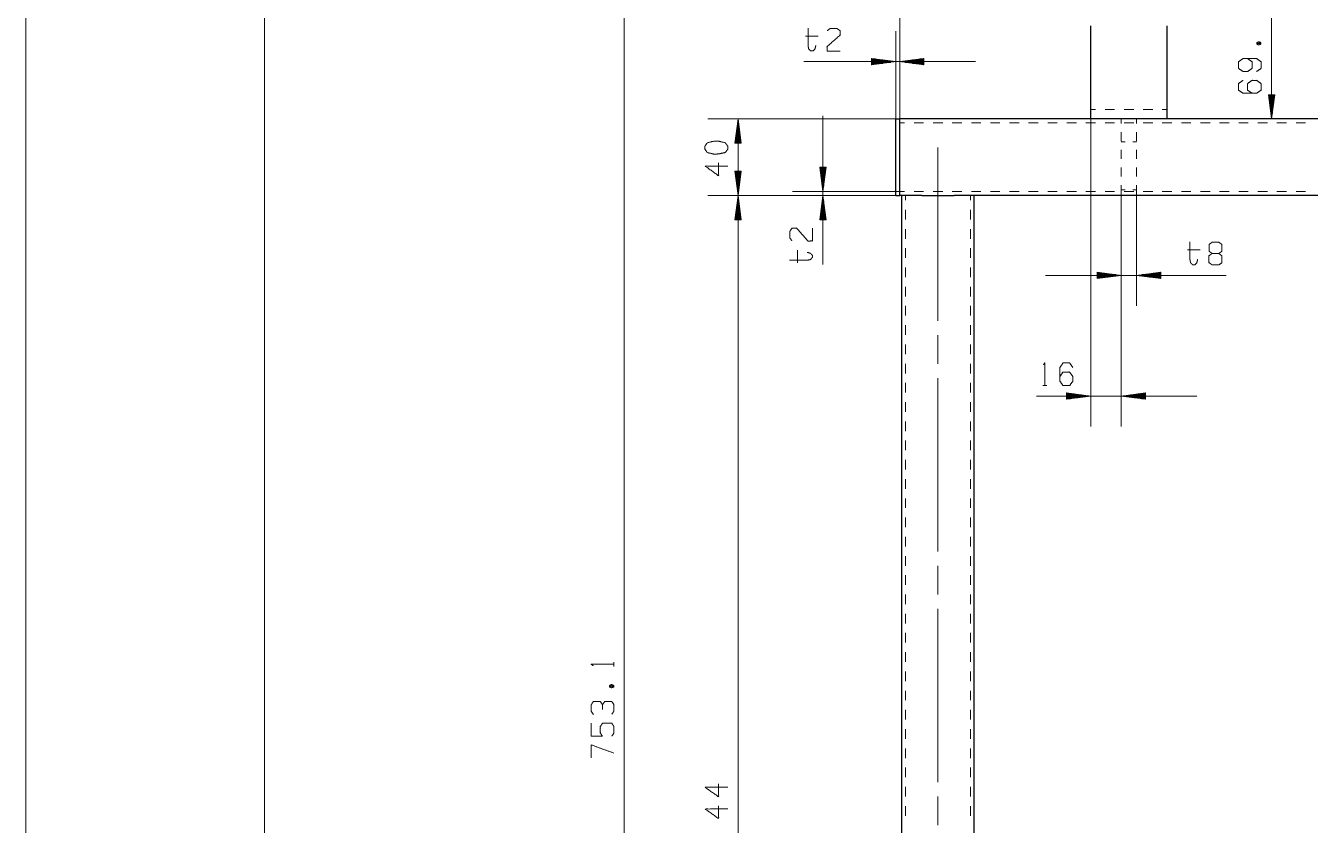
# Model space of a CAD drawing. Header units: millimetres. Extents: x 2210 to 79821, y -19430 to 2344.
# Drawn here: x 8669.2 to 8803.7, y 1648.3 to 1732 of the extents above; entities that cross this region are included whole.
import ezdxf

# ---------------------------------------------------------------- set-up
doc = ezdxf.new("R2010")
doc.units = ezdxf.units.MM
doc.layers.add('101', color=7, linetype='Continuous', true_color=0xffffff)

msp = doc.modelspace()

# ---------------------------------------------------------------- linework, layer by layer
at = {"layer": '101', "color": 133, "linetype": 'Continuous', "lineweight": 18}
for p, q in [((8669.21, 1789.82), (8669.21, 1492.82)), ((8694.21, 1784.82), (8694.21, 1497.82))]:
    msp.add_line(p, q, dxfattribs=at)
at = {"layer": '101', "color": 22, "linetype": 'Continuous', "lineweight": 18}
for p, q in [((8760.73, 1721.65), (8760.73, 1755.96)), ((8760.73, 1722.25), (8760.73, 1745.17)), ((8731.89, 1585.45), (8731.89, 1736.08)), ((8799.67, 1736.08), (8799.67, 1722.25)), ((8760.33, 1721.65), (8760.33, 1731.43)), ((8760.73, 1721.65), (8760.73, 1731.43)), ((8760.33, 1728.25), (8757.79, 1728.59)), ((8757.79, 1728.59), (8757.79, 1727.92)), ((8757.79, 1728.58), (8757.82, 1728.58)), ((8757.79, 1728.58), (8757.82, 1728.58)), ((8763.27, 1728.59), (8760.73, 1728.25)), ((8763.27, 1728.58), (8763.23, 1728.58)), ((8763.27, 1728.58), (8763.23, 1728.58)), ((8763.27, 1727.92), (8763.27, 1728.59)), ((8750.69, 1728.25), (8768.66, 1728.25)), ((8757.79, 1728.53), (8758.2, 1728.53)), ((8757.79, 1728.48), (8758.59, 1728.48)), ((8757.79, 1728.43), (8758.97, 1728.43)), ((8757.79, 1728.38), (8759.36, 1728.38)), ((8757.79, 1728.33), (8759.75, 1728.33)), ((8757.79, 1728.28), (8760.13, 1728.28)), ((8757.79, 1727.92), (8760.33, 1728.25)), ((8757.79, 1728.23), (8760.13, 1728.23)), ((8757.79, 1728.17), (8759.75, 1728.17)), ((8757.79, 1728.12), (8759.36, 1728.12)), ((8757.79, 1728.07), (8758.97, 1728.07)), ((8757.79, 1728.02), (8758.59, 1728.02)), ((8757.79, 1727.97), (8758.2, 1727.97)), ((8757.79, 1727.92), (8757.82, 1727.92)), ((8757.79, 1727.92), (8757.82, 1727.92)), ((8760.73, 1728.25), (8763.27, 1727.92)), ((8763.27, 1728.28), (8760.92, 1728.28)), ((8763.27, 1728.23), (8760.92, 1728.23)), ((8763.27, 1728.33), (8761.3, 1728.33)), ((8763.27, 1728.17), (8761.3, 1728.17)), ((8763.27, 1728.38), (8761.69, 1728.38)), ((8763.27, 1728.12), (8761.69, 1728.12)), ((8763.27, 1728.43), (8762.08, 1728.43)), ((8763.27, 1728.07), (8762.08, 1728.07)), ((8763.27, 1728.48), (8762.46, 1728.48)), ((8763.27, 1728.02), (8762.46, 1728.02)), ((8763.27, 1728.53), (8762.85, 1728.53)), ((8763.27, 1727.97), (8762.85, 1727.97)), ((8763.27, 1727.92), (8763.23, 1727.92)), ((8763.27, 1727.92), (8763.23, 1727.92)), ((8799.34, 1724.79), (8799.34, 1724.76)), ((8799.34, 1724.79), (8799.34, 1724.76)), ((8799.34, 1724.79), (8799.67, 1722.25)), ((8800, 1724.79), (8799.34, 1724.79)), ((8799.39, 1724.79), (8799.39, 1724.37)), ((8799.44, 1724.79), (8799.44, 1723.99)), ((8799.49, 1724.79), (8799.49, 1723.6)), ((8799.54, 1724.79), (8799.54, 1723.21)), ((8799.59, 1724.79), (8799.59, 1722.83)), ((8799.64, 1724.79), (8799.64, 1722.44)), ((8799.67, 1722.25), (8800, 1724.79)), ((8799.7, 1724.79), (8799.7, 1722.44)), ((8799.75, 1724.79), (8799.75, 1722.83)), ((8799.8, 1724.79), (8799.8, 1723.21)), ((8799.85, 1724.79), (8799.85, 1723.6)), ((8799.9, 1724.79), (8799.9, 1723.99)), ((8799.95, 1724.79), (8799.95, 1724.37)), ((8800, 1724.79), (8800, 1724.76)), ((8800, 1724.79), (8800, 1724.76)), ((8760.73, 1722.25), (8740.63, 1722.25)), ((8743.81, 1722.25), (8743.47, 1719.71)), ((8743.78, 1719.71), (8743.78, 1722.06)), ((8744.14, 1719.71), (8743.81, 1722.25)), ((8743.81, 1722.25), (8743.81, 1714.25)), ((8743.83, 1719.71), (8743.83, 1722.06)), ((8752.69, 1707.03), (8752.69, 1722.59)), ((8780.73, 1722.25), (8780.73, 1690.08)), ((8743.58, 1719.71), (8743.58, 1720.51)), ((8743.63, 1719.71), (8743.63, 1720.9)), ((8743.68, 1719.71), (8743.68, 1721.29)), ((8743.73, 1719.71), (8743.73, 1721.67)), ((8743.88, 1719.71), (8743.88, 1721.67)), ((8743.93, 1719.71), (8743.93, 1721.29)), ((8743.99, 1719.71), (8743.99, 1720.9)), ((8744.04, 1719.71), (8744.04, 1720.51)), ((8743.47, 1719.71), (8744.14, 1719.71)), ((8743.48, 1719.71), (8743.48, 1719.74)), ((8743.48, 1719.71), (8743.48, 1719.74)), ((8743.53, 1719.71), (8743.53, 1720.13)), ((8744.09, 1719.71), (8744.09, 1720.13)), ((8744.14, 1719.71), (8744.14, 1719.74)), ((8744.14, 1719.71), (8744.14, 1719.74)), ((8744.14, 1716.79), (8743.47, 1716.79)), ((8743.47, 1716.79), (8743.81, 1714.25)), ((8743.48, 1716.79), (8743.48, 1716.76)), ((8743.48, 1716.79), (8743.48, 1716.76)), ((8743.53, 1716.79), (8743.53, 1716.37)), ((8743.58, 1716.79), (8743.58, 1715.99)), ((8743.63, 1716.79), (8743.63, 1715.6)), ((8743.68, 1716.79), (8743.68, 1715.21)), ((8743.73, 1716.79), (8743.73, 1714.83)), ((8743.78, 1716.79), (8743.78, 1714.44)), ((8743.81, 1714.25), (8744.14, 1716.79)), ((8743.83, 1716.79), (8743.83, 1714.44)), ((8743.88, 1716.79), (8743.88, 1714.83)), ((8743.93, 1716.79), (8743.93, 1715.21)), ((8743.99, 1716.79), (8743.99, 1715.6)), ((8744.04, 1716.79), (8744.04, 1715.99)), ((8744.09, 1716.79), (8744.09, 1716.37)), ((8744.14, 1716.79), (8744.14, 1716.76)), ((8744.14, 1716.79), (8744.14, 1716.76)), ((8753.03, 1717.19), (8752.36, 1717.19)), ((8752.36, 1717.19), (8752.36, 1717.16)), ((8752.36, 1717.19), (8752.69, 1714.65)), ((8752.36, 1717.19), (8752.36, 1717.16)), ((8752.41, 1717.19), (8752.41, 1716.77)), ((8752.46, 1717.19), (8752.46, 1716.39)), ((8752.51, 1717.19), (8752.51, 1716)), ((8752.57, 1717.19), (8752.57, 1715.61)), ((8752.62, 1717.19), (8752.62, 1715.23)), ((8752.67, 1717.19), (8752.67, 1714.84)), ((8752.69, 1714.65), (8753.03, 1717.19)), ((8752.72, 1717.19), (8752.72, 1714.84)), ((8752.77, 1717.19), (8752.77, 1715.23)), ((8752.82, 1717.19), (8752.82, 1715.61)), ((8752.87, 1717.19), (8752.87, 1716)), ((8752.92, 1717.19), (8752.92, 1716.39)), ((8752.97, 1717.19), (8752.97, 1716.77)), ((8753.02, 1717.19), (8753.02, 1717.16)), ((8753.02, 1717.19), (8753.02, 1717.16)), ((8760.73, 1714.25), (8740.63, 1714.25)), ((8760.93, 1714.25), (8740.63, 1714.25)), ((8743.81, 1714.25), (8743.47, 1711.71)), ((8743.78, 1711.71), (8743.78, 1714.06)), ((8744.14, 1711.71), (8743.81, 1714.25)), ((8743.81, 1714.25), (8743.81, 1585.45)), ((8743.83, 1711.71), (8743.83, 1714.06)), ((8760.73, 1714.65), (8749.52, 1714.65)), ((8760.73, 1714.25), (8749.52, 1714.25)), ((8752.69, 1714.25), (8752.36, 1711.71)), ((8752.67, 1711.71), (8752.67, 1714.06)), ((8753.03, 1711.71), (8752.69, 1714.25)), ((8752.72, 1711.71), (8752.72, 1714.06)), ((8783.93, 1714.85), (8783.93, 1702.71)), ((8783.93, 1714.85), (8783.93, 1690.08)), ((8785.53, 1714.85), (8785.53, 1702.71)), ((8743.58, 1711.71), (8743.58, 1712.51)), ((8743.63, 1711.71), (8743.63, 1712.9)), ((8743.68, 1711.71), (8743.68, 1713.29)), ((8743.73, 1711.71), (8743.73, 1713.67)), ((8743.88, 1711.71), (8743.88, 1713.67)), ((8743.93, 1711.71), (8743.93, 1713.29)), ((8743.99, 1711.71), (8743.99, 1712.9)), ((8744.04, 1711.71), (8744.04, 1712.51)), ((8752.46, 1711.71), (8752.46, 1712.51)), ((8752.51, 1711.71), (8752.51, 1712.9)), ((8752.57, 1711.71), (8752.57, 1713.29)), ((8752.62, 1711.71), (8752.62, 1713.67)), ((8752.77, 1711.71), (8752.77, 1713.67)), ((8752.82, 1711.71), (8752.82, 1713.29)), ((8752.87, 1711.71), (8752.87, 1712.9)), ((8752.92, 1711.71), (8752.92, 1712.51)), ((8743.47, 1711.71), (8744.14, 1711.71)), ((8743.48, 1711.71), (8743.48, 1711.74)), ((8743.48, 1711.71), (8743.48, 1711.74)), ((8743.53, 1711.71), (8743.53, 1712.13)), ((8744.09, 1711.71), (8744.09, 1712.13)), ((8744.14, 1711.71), (8744.14, 1711.74)), ((8744.14, 1711.71), (8744.14, 1711.74)), ((8752.36, 1711.71), (8752.36, 1711.74)), ((8752.36, 1711.71), (8752.36, 1711.74)), ((8752.36, 1711.71), (8753.03, 1711.71)), ((8752.41, 1711.71), (8752.41, 1712.13)), ((8752.97, 1711.71), (8752.97, 1712.13)), ((8753.02, 1711.71), (8753.02, 1711.74)), ((8753.02, 1711.71), (8753.02, 1711.74)), ((8775.99, 1705.88), (8794.91, 1705.88)), ((8783.93, 1705.88), (8781.39, 1706.22)), ((8781.39, 1706.22), (8781.39, 1705.55)), ((8781.39, 1706.21), (8781.42, 1706.21)), ((8781.39, 1706.21), (8781.42, 1706.21)), ((8781.39, 1706.16), (8781.8, 1706.16)), ((8781.39, 1706.11), (8782.19, 1706.11)), ((8781.39, 1706.06), (8782.57, 1706.06)), ((8781.39, 1706.01), (8782.96, 1706.01)), ((8781.39, 1705.96), (8783.35, 1705.96)), ((8781.39, 1705.91), (8783.73, 1705.91)), ((8781.39, 1705.55), (8783.93, 1705.88)), ((8781.39, 1705.86), (8783.73, 1705.86)), ((8781.39, 1705.81), (8783.35, 1705.81)), ((8781.39, 1705.76), (8782.96, 1705.76)), ((8781.39, 1705.71), (8782.57, 1705.71)), ((8788.07, 1706.22), (8785.53, 1705.88)), ((8785.53, 1705.88), (8788.07, 1705.55)), ((8788.07, 1705.91), (8785.72, 1705.91)), ((8788.07, 1705.86), (8785.72, 1705.86)), ((8788.07, 1705.96), (8786.1, 1705.96)), ((8788.07, 1705.81), (8786.1, 1705.81)), ((8788.07, 1706.01), (8786.49, 1706.01)), ((8788.07, 1705.76), (8786.49, 1705.76)), ((8788.07, 1706.06), (8786.88, 1706.06)), ((8788.07, 1705.71), (8786.88, 1705.71)), ((8788.07, 1706.11), (8787.26, 1706.11)), ((8788.07, 1706.16), (8787.65, 1706.16)), ((8788.07, 1706.21), (8788.03, 1706.21)), ((8788.07, 1706.21), (8788.03, 1706.21)), ((8788.07, 1705.55), (8788.07, 1706.22)), ((8781.39, 1705.66), (8782.19, 1705.66)), ((8781.39, 1705.61), (8781.8, 1705.61)), ((8781.39, 1705.55), (8781.42, 1705.55)), ((8781.39, 1705.55), (8781.42, 1705.55)), ((8788.07, 1705.66), (8787.26, 1705.66)), ((8788.07, 1705.61), (8787.65, 1705.61)), ((8788.07, 1705.55), (8788.03, 1705.55)), ((8788.07, 1705.55), (8788.03, 1705.55)), ((8791.86, 1693.25), (8775.06, 1693.25)), ((8780.73, 1693.25), (8778.19, 1693.59)), ((8778.19, 1693.59), (8778.19, 1692.92)), ((8778.19, 1693.58), (8778.22, 1693.58)), ((8778.19, 1693.58), (8778.22, 1693.58)), ((8778.19, 1693.53), (8778.6, 1693.53)), ((8778.19, 1693.48), (8778.99, 1693.48)), ((8778.19, 1693.43), (8779.37, 1693.43)), ((8778.19, 1693.38), (8779.76, 1693.38)), ((8778.19, 1693.33), (8780.15, 1693.33)), ((8778.19, 1693.28), (8780.53, 1693.28)), ((8778.19, 1692.92), (8780.73, 1693.25)), ((8778.19, 1693.23), (8780.53, 1693.23)), ((8778.19, 1693.18), (8780.15, 1693.18)), ((8778.19, 1693.13), (8779.76, 1693.13)), ((8778.19, 1693.08), (8779.37, 1693.08)), ((8778.19, 1693.03), (8778.99, 1693.03)), ((8778.19, 1692.97), (8778.6, 1692.97)), ((8778.19, 1692.92), (8778.22, 1692.92)), ((8778.19, 1692.92), (8778.22, 1692.92)), ((8786.47, 1693.59), (8783.93, 1693.25)), ((8783.93, 1693.25), (8786.47, 1692.92)), ((8786.47, 1693.28), (8784.12, 1693.28)), ((8786.47, 1693.23), (8784.12, 1693.23)), ((8786.47, 1693.33), (8784.5, 1693.33)), ((8786.47, 1693.18), (8784.5, 1693.18)), ((8786.47, 1693.38), (8784.89, 1693.38)), ((8786.47, 1693.13), (8784.89, 1693.13)), ((8786.47, 1693.43), (8785.28, 1693.43)), ((8786.47, 1693.08), (8785.28, 1693.08)), ((8786.47, 1693.48), (8785.66, 1693.48)), ((8786.47, 1693.03), (8785.66, 1693.03)), ((8786.47, 1693.53), (8786.05, 1693.53)), ((8786.47, 1692.97), (8786.05, 1692.97)), ((8786.47, 1693.58), (8786.43, 1693.58)), ((8786.47, 1693.58), (8786.43, 1693.58)), ((8786.47, 1692.92), (8786.43, 1692.92)), ((8786.47, 1692.92), (8786.43, 1692.92)), ((8786.47, 1692.92), (8786.47, 1693.59))]:
    msp.add_line(p, q, dxfattribs=at)
at = {"layer": '101', "color": 92, "linetype": 'Continuous', "lineweight": 25}
for p, q in [((8780.73, 1723.25), (8780.73, 1732.01)), ((8788.73, 1723.25), (8788.73, 1732.01)), ((8868.73, 1722.25), (8760.73, 1722.25)), ((8760.73, 1714.85), (8760.73, 1721.65)), ((8763.03, 1714.25), (8760.73, 1714.25)), ((8760.93, 1714.25), (8760.93, 1585.45)), ((8863.03, 1714.25), (8766.42, 1714.25)), ((8768.53, 1585.45), (8768.53, 1714.25))]:
    msp.add_line(p, q, dxfattribs=at)
at = {"layer": '101', "color": 72, "linetype": 'Continuous', "lineweight": 18}
for p, q in [((8750.86, 1730.92), (8752.19, 1730.92)), ((8798.13, 1730.08), (8798.55, 1730.24)), ((8750.03, 1707.21), (8750.03, 1708.53)), ((8790.85, 1708.55), (8792.18, 1708.55)), ((8775.7, 1694.35), (8776.12, 1694.35)), ((8730.8, 1664.97), (8730.8, 1665.4)), ((8730.35, 1662.82), (8730.78, 1662.98))]:
    msp.add_line(p, q, dxfattribs=at)
at = {"layer": '101', "color": 53, "linetype": 'Continuous', "lineweight": 18}
for p, q in [((8780.73, 1723.25), (8781.23, 1723.25)), ((8782.23, 1723.25), (8783.23, 1723.25)), ((8784.23, 1723.25), (8785.23, 1723.25)), ((8786.23, 1723.25), (8787.23, 1723.25)), ((8788.23, 1723.25), (8788.73, 1723.25)), ((8761.23, 1721.85), (8760.73, 1721.85)), ((8763.23, 1721.85), (8762.23, 1721.85)), ((8765.23, 1721.85), (8764.23, 1721.85)), ((8767.23, 1721.85), (8766.23, 1721.85)), ((8769.23, 1721.85), (8768.23, 1721.85)), ((8771.23, 1721.85), (8770.23, 1721.85)), ((8773.23, 1721.85), (8772.23, 1721.85)), ((8775.23, 1721.85), (8774.23, 1721.85)), ((8777.23, 1721.85), (8776.23, 1721.85)), ((8779.23, 1721.85), (8778.23, 1721.85)), ((8781.23, 1721.85), (8780.23, 1721.85)), ((8783.23, 1721.85), (8782.23, 1721.85)), ((8783.93, 1721.79), (8783.93, 1722.25)), ((8785.23, 1721.85), (8784.23, 1721.85)), ((8785.53, 1722.25), (8785.53, 1721.79)), ((8787.23, 1721.85), (8786.23, 1721.85)), ((8789.23, 1721.85), (8788.23, 1721.85)), ((8791.23, 1721.85), (8790.23, 1721.85)), ((8793.23, 1721.85), (8792.23, 1721.85)), ((8795.23, 1721.85), (8794.23, 1721.85)), ((8797.23, 1721.85), (8796.23, 1721.85)), ((8799.23, 1721.85), (8798.23, 1721.85)), ((8801.23, 1721.85), (8800.23, 1721.85)), ((8803.23, 1721.85), (8802.23, 1721.85)), ((8783.93, 1719.94), (8783.93, 1720.86)), ((8785.53, 1720.86), (8785.53, 1719.94)), ((8784.33, 1719.85), (8783.93, 1719.85)), ((8785.53, 1719.85), (8785.13, 1719.85)), ((8783.93, 1718.09), (8783.93, 1719.01)), ((8785.53, 1719.01), (8785.53, 1718.09)), ((8783.93, 1716.24), (8783.93, 1717.16)), ((8785.53, 1717.16), (8785.53, 1716.24)), ((8783.93, 1714.85), (8783.93, 1715.31)), ((8785.53, 1715.31), (8785.53, 1714.85)), ((8761.23, 1714.65), (8760.73, 1714.65)), ((8761.33, 1714.25), (8761.33, 1713.75)), ((8763.23, 1714.65), (8762.23, 1714.65)), ((8765.23, 1714.65), (8764.23, 1714.65)), ((8767.23, 1714.65), (8766.23, 1714.65)), ((8768.13, 1713.75), (8768.13, 1714.25)), ((8769.23, 1714.65), (8768.23, 1714.65)), ((8771.23, 1714.65), (8770.23, 1714.65)), ((8773.23, 1714.65), (8772.23, 1714.65)), ((8775.23, 1714.65), (8774.23, 1714.65)), ((8777.23, 1714.65), (8776.23, 1714.65)), ((8779.23, 1714.65), (8778.23, 1714.65)), ((8781.23, 1714.65), (8780.23, 1714.65)), ((8783.23, 1714.65), (8782.23, 1714.65)), ((8784.33, 1714.85), (8783.93, 1714.85)), ((8785.23, 1714.65), (8784.23, 1714.65)), ((8785.53, 1714.85), (8785.13, 1714.85)), ((8787.23, 1714.65), (8786.23, 1714.65)), ((8789.23, 1714.65), (8788.23, 1714.65)), ((8791.23, 1714.65), (8790.23, 1714.65)), ((8793.23, 1714.65), (8792.23, 1714.65)), ((8795.23, 1714.65), (8794.23, 1714.65)), ((8797.23, 1714.65), (8796.23, 1714.65)), ((8799.23, 1714.65), (8798.23, 1714.65)), ((8801.23, 1714.65), (8800.23, 1714.65)), ((8803.23, 1714.65), (8802.23, 1714.65)), ((8761.33, 1712.74), (8761.33, 1711.73)), ((8768.13, 1711.73), (8768.13, 1712.74)), ((8761.33, 1710.73), (8761.33, 1709.72)), ((8768.13, 1709.72), (8768.13, 1710.73)), ((8761.33, 1708.72), (8761.33, 1707.71)), ((8768.13, 1707.71), (8768.13, 1708.72)), ((8761.33, 1706.7), (8761.33, 1705.7)), ((8768.13, 1705.7), (8768.13, 1706.7)), ((8761.33, 1704.69), (8761.33, 1703.68)), ((8768.13, 1703.68), (8768.13, 1704.69)), ((8761.33, 1702.68), (8761.33, 1701.67)), ((8768.13, 1701.67), (8768.13, 1702.68)), ((8761.33, 1700.67), (8761.33, 1699.66)), ((8768.13, 1699.66), (8768.13, 1700.67)), ((8761.33, 1698.65), (8761.33, 1697.65)), ((8768.13, 1697.65), (8768.13, 1698.65)), ((8761.33, 1696.64), (8761.33, 1695.63)), ((8768.13, 1695.63), (8768.13, 1696.64)), ((8761.33, 1694.63), (8761.33, 1693.62)), ((8768.13, 1693.62), (8768.13, 1694.63)), ((8761.33, 1692.62), (8761.33, 1691.61)), ((8768.13, 1691.61), (8768.13, 1692.62)), ((8761.33, 1690.6), (8761.33, 1689.6)), ((8768.13, 1689.6), (8768.13, 1690.6)), ((8761.33, 1688.59), (8761.33, 1687.58)), ((8768.13, 1687.58), (8768.13, 1688.59)), ((8761.33, 1686.58), (8761.33, 1685.57)), ((8768.13, 1685.57), (8768.13, 1686.58)), ((8761.33, 1684.57), (8761.33, 1683.56)), ((8768.13, 1683.56), (8768.13, 1684.57)), ((8761.33, 1682.55), (8761.33, 1681.55)), ((8768.13, 1681.55), (8768.13, 1682.55)), ((8761.33, 1680.54), (8761.33, 1679.53)), ((8768.13, 1679.53), (8768.13, 1680.54)), ((8761.33, 1678.53), (8761.33, 1677.52)), ((8768.13, 1677.52), (8768.13, 1678.53)), ((8761.33, 1676.52), (8761.33, 1675.51)), ((8768.13, 1675.51), (8768.13, 1676.52)), ((8761.33, 1674.5), (8761.33, 1673.5)), ((8768.13, 1673.5), (8768.13, 1674.5)), ((8761.33, 1672.49), (8761.33, 1671.48)), ((8768.13, 1671.48), (8768.13, 1672.49)), ((8761.33, 1670.48), (8761.33, 1669.47)), ((8768.13, 1669.47), (8768.13, 1670.48)), ((8761.33, 1668.47), (8761.33, 1667.46)), ((8768.13, 1667.46), (8768.13, 1668.47)), ((8761.33, 1666.45), (8761.33, 1665.45)), ((8768.13, 1665.45), (8768.13, 1666.45)), ((8761.33, 1664.44), (8761.33, 1663.43)), ((8768.13, 1663.43), (8768.13, 1664.44)), ((8761.33, 1662.43), (8761.33, 1661.42)), ((8768.13, 1661.42), (8768.13, 1662.43)), ((8761.33, 1660.42), (8761.33, 1659.41)), ((8768.13, 1659.41), (8768.13, 1660.42)), ((8761.33, 1658.4), (8761.33, 1657.4)), ((8768.13, 1657.4), (8768.13, 1658.4)), ((8761.33, 1656.39), (8761.33, 1655.38)), ((8768.13, 1655.38), (8768.13, 1656.39)), ((8761.33, 1654.38), (8761.33, 1653.37)), ((8768.13, 1653.37), (8768.13, 1654.38)), ((8761.33, 1652.37), (8761.33, 1651.36)), ((8768.13, 1651.36), (8768.13, 1652.37)), ((8761.33, 1650.35), (8761.33, 1649.35)), ((8768.13, 1649.35), (8768.13, 1650.35))]:
    msp.add_line(p, q, dxfattribs=at)
at = {"layer": '101', "color": 72, "linetype": 'Continuous', "lineweight": 25}
for p, q in [((8760.33, 1722.25), (8760.73, 1722.25)), ((8760.33, 1714.85), (8760.33, 1721.65)), ((8760.73, 1714.85), (8760.73, 1721.65)), ((8760.33, 1714.25), (8760.73, 1714.25))]:
    msp.add_line(p, q, dxfattribs=at)
at = {"layer": '101', "color": 151, "linetype": 'Continuous', "lineweight": 18}
for p, q in [((8764.73, 1699.62), (8764.73, 1696.62)), ((8764.73, 1695.12), (8764.73, 1676.98)), ((8764.73, 1675.48), (8764.73, 1672.48)), ((8764.73, 1670.98), (8764.73, 1652.85)), ((8764.73, 1651.35), (8764.73, 1648.35))]:
    msp.add_line(p, q, dxfattribs=at)
at = {"layer": '101', "color": 72, "linetype": 'Continuous', "lineweight": 18}
for points, knots in [([(8751.94, 1729.92), (8751.85, 1729.57), (8751.66, 1729.37), (8751.41, 1729.37), (8751.2, 1729.57), (8751.13, 1729.92), (8751.13, 1731.74)], [0, 0, 0.107404, 0.190395, 0.264021, 0.350761, 0.457, 1, 1]), ([(8753.14, 1731.49), (8753.46, 1731.72), (8754.15, 1731.72), (8754.48, 1731.49), (8754.48, 1731.02), (8753.12, 1729.82), (8753.14, 1729.34), (8754.48, 1729.34)], [0, 0, 0.069693, 0.192978, 0.265274, 0.350226, 0.674741, 0.759752, 1, 1]), ([(8798.55, 1730.08), (8798.55, 1730.24), (8798.33, 1730.33), (8798.13, 1730.24), (8798.13, 1730.08), (8798.33, 1729.99), (8798.55, 1730.08), (8798.13, 1730.24)], [0, 0, 0.093979, 0.236783, 0.365953, 0.459932, 0.589107, 0.731916, 1, 1]), ([(8798.1, 1727.22), (8798.58, 1727.54), (8798.58, 1728.23), (8798.1, 1728.57), (8796.68, 1728.57), (8796.2, 1728.23), (8796.2, 1727.54), (8796.68, 1727.22), (8797.15, 1727.21), (8797.63, 1727.54), (8797.63, 1728.23), (8797.15, 1728.57)], [0, 0, 0.076855, 0.169526, 0.247728, 0.439296, 0.517498, 0.610169, 0.687024, 0.750924, 0.829127, 0.921798, 1, 1]), ([(8797.63, 1724.95), (8797.15, 1725.26), (8797.15, 1725.95), (8797.63, 1726.29), (8798.1, 1726.29), (8798.58, 1725.95), (8798.58, 1725.26), (8798.1, 1724.95), (8796.68, 1724.95), (8796.2, 1725.26), (8796.2, 1725.95), (8796.68, 1726.29)], [0, 0, 0.076963, 0.16976, 0.248073, 0.312018, 0.390332, 0.483129, 0.560092, 0.751927, 0.828889, 0.921687, 1, 1]), ([(8742.72, 1719.42), (8742.47, 1719.75), (8741.77, 1719.93), (8741.29, 1719.93), (8740.57, 1719.75), (8740.34, 1719.42), (8740.34, 1719.08), (8740.57, 1718.74), (8741.29, 1718.57), (8741.77, 1718.59), (8742.47, 1718.74), (8742.72, 1719.08), (8742.72, 1719.42)], [0, 0, 0.067524, 0.18397, 0.260583, 0.380943, 0.446139, 0.500306, 0.565503, 0.685862, 0.762528, 0.878309, 0.945833, 1, 1]), ([(8741.77, 1717.65), (8741.77, 1716.31), (8740.34, 1717.32), (8742.72, 1717.32)], [0, 0, 0.245869, 0.565294, 1, 1]), ([(8749.45, 1709.49), (8749.23, 1709.8), (8749.23, 1710.49), (8749.45, 1710.83), (8749.93, 1710.83), (8751.13, 1709.47), (8751.6, 1709.49), (8751.6, 1710.83)], [0, 0, 0.069694, 0.192979, 0.265274, 0.350227, 0.67474, 0.759752, 1, 1]), ([(8791.93, 1707.55), (8791.84, 1707.2), (8791.65, 1707), (8791.4, 1707), (8791.19, 1707.2), (8791.12, 1707.55), (8791.12, 1709.38)], [0, 0, 0.107404, 0.190397, 0.264021, 0.350761, 0.456999, 1, 1]), ([(8793.45, 1708.18), (8793.13, 1708.4), (8793.13, 1709.13), (8793.45, 1709.35), (8794.14, 1709.35), (8794.47, 1709.13), (8794.47, 1708.4), (8794.14, 1708.18), (8793.45, 1708.18), (8793.11, 1707.93), (8793.11, 1707.23), (8793.45, 1706.98), (8794.14, 1706.98), (8794.47, 1707.2), (8794.47, 1707.93), (8794.14, 1708.18)], [0, 0, 0.047572, 0.136084, 0.183656, 0.267814, 0.317164, 0.405676, 0.455027, 0.539184, 0.590296, 0.675757, 0.726868, 0.811026, 0.860376, 0.948888, 1, 1]), ([(8751.03, 1708.29), (8751.38, 1708.2), (8751.58, 1708), (8751.58, 1707.76), (8751.38, 1707.54), (8751.03, 1707.47), (8749.2, 1707.47)], [0, 0, 0.107405, 0.190396, 0.26402, 0.350758, 0.456999, 1, 1]), ([(8775.77, 1696.52), (8775.91, 1696.72), (8775.91, 1694.35)], [0, 0, 0.093491, 1, 1]), ([(8777.51, 1695.3), (8777.83, 1695.77), (8778.52, 1695.77), (8778.86, 1695.3), (8778.86, 1694.82), (8778.52, 1694.35), (8777.83, 1694.35), (8777.51, 1694.82), (8777.51, 1696.25), (8777.83, 1696.72), (8778.52, 1696.72), (8778.86, 1696.25)], [0, 0, 0.076963, 0.169762, 0.248075, 0.312018, 0.390331, 0.483129, 0.560093, 0.751925, 0.828889, 0.921687, 1, 1]), ([(8728.63, 1665.04), (8728.43, 1665.19), (8730.8, 1665.19)], [0, 0, 0.09349, 1, 1]), ([(8730.78, 1662.82), (8730.78, 1662.98), (8730.55, 1663.07), (8730.35, 1662.98), (8730.35, 1662.82), (8730.55, 1662.73), (8730.78, 1662.82), (8730.35, 1662.98)], [0, 0, 0.093979, 0.236784, 0.365955, 0.459934, 0.589107, 0.731915, 1, 1]), ([(8729.6, 1660.97), (8729.38, 1661.3), (8728.65, 1661.3), (8728.43, 1660.97), (8728.43, 1660.28), (8728.65, 1659.94)], [0, 0, 0.153874, 0.429853, 0.583726, 0.846126, 1, 1]), ([(8730.58, 1659.96), (8730.8, 1660.28), (8730.8, 1660.97), (8730.58, 1661.3), (8729.85, 1661.3), (8729.6, 1660.97), (8729.6, 1660.46)], [0, 0, 0.12412, 0.34369, 0.472447, 0.703377, 0.836731, 1, 1]), ([(8730.58, 1657.67), (8730.8, 1658), (8730.8, 1658.69), (8730.58, 1659.03), (8729.63, 1659.03), (8729.38, 1658.69), (8729.38, 1658), (8729.6, 1657.67), (8728.43, 1657.67), (8728.43, 1659.03)], [0, 0, 0.062228, 0.168343, 0.230571, 0.376816, 0.441265, 0.54738, 0.609608, 0.79049, 1, 1]), ([(8730.8, 1655.9), (8728.43, 1656.75), (8728.43, 1655.41)], [0, 0, 0.652471, 1, 1]), ([(8741.77, 1652.67), (8741.77, 1651.32), (8740.34, 1652.33), (8742.72, 1652.33)], [0, 0, 0.245869, 0.565295, 1, 1]), ([(8741.77, 1650.39), (8741.77, 1649.05), (8740.34, 1650.05), (8742.72, 1650.05)], [0, 0, 0.245869, 0.565295, 1, 1])]:
    msp.add_open_spline(points, degree=1, knots=knots, dxfattribs=at)
at = {"layer": '101', "color": 92, "linetype": 'Continuous', "lineweight": 25}
for points, knots in [([(8780.73, 1722.25), (8780.73, 1722.38), (8780.73, 1723.25)], [0, 0, 0.133966, 1, 1]), ([(8788.73, 1722.25), (8788.73, 1722.38), (8788.73, 1723.25)], [0, 0, 0.133966, 1, 1]), ([(8763.03, 1714.25), (8763.85, 1714.25), (8765.6, 1714.25), (8766.42, 1714.25)], [0, 0, 0.243151, 0.756849, 1, 1])]:
    msp.add_open_spline(points, degree=1, knots=knots, dxfattribs=at)
at = {"layer": '101', "color": 72, "linetype": 'Continuous', "lineweight": 25}
for points in [[(8760.33, 1721.65), (8760.33, 1722.25)], [(8760.73, 1721.65), (8760.73, 1722.25)], [(8760.33, 1714.25), (8760.33, 1714.85)], [(8760.73, 1714.25), (8760.73, 1714.85)]]:
    msp.add_open_spline(points, degree=1, dxfattribs=at)
at = {"layer": '101', "color": 92, "linetype": 'Continuous', "lineweight": 25}
for points in [[(8760.73, 1721.65), (8760.73, 1722.25)], [(8760.73, 1714.25), (8760.73, 1714.85)]]:
    msp.add_open_spline(points, degree=1, dxfattribs=at)
at = {"layer": '101', "color": 151, "linetype": 'Continuous', "lineweight": 18}
msp.add_open_spline([(8764.73, 1719.25), (8764.73, 1716.75), (8764.73, 1701.12)], degree=1, knots=[0, 0, 0.137868, 1, 1], dxfattribs=at)

doc.saveas('drawing.dxf')
